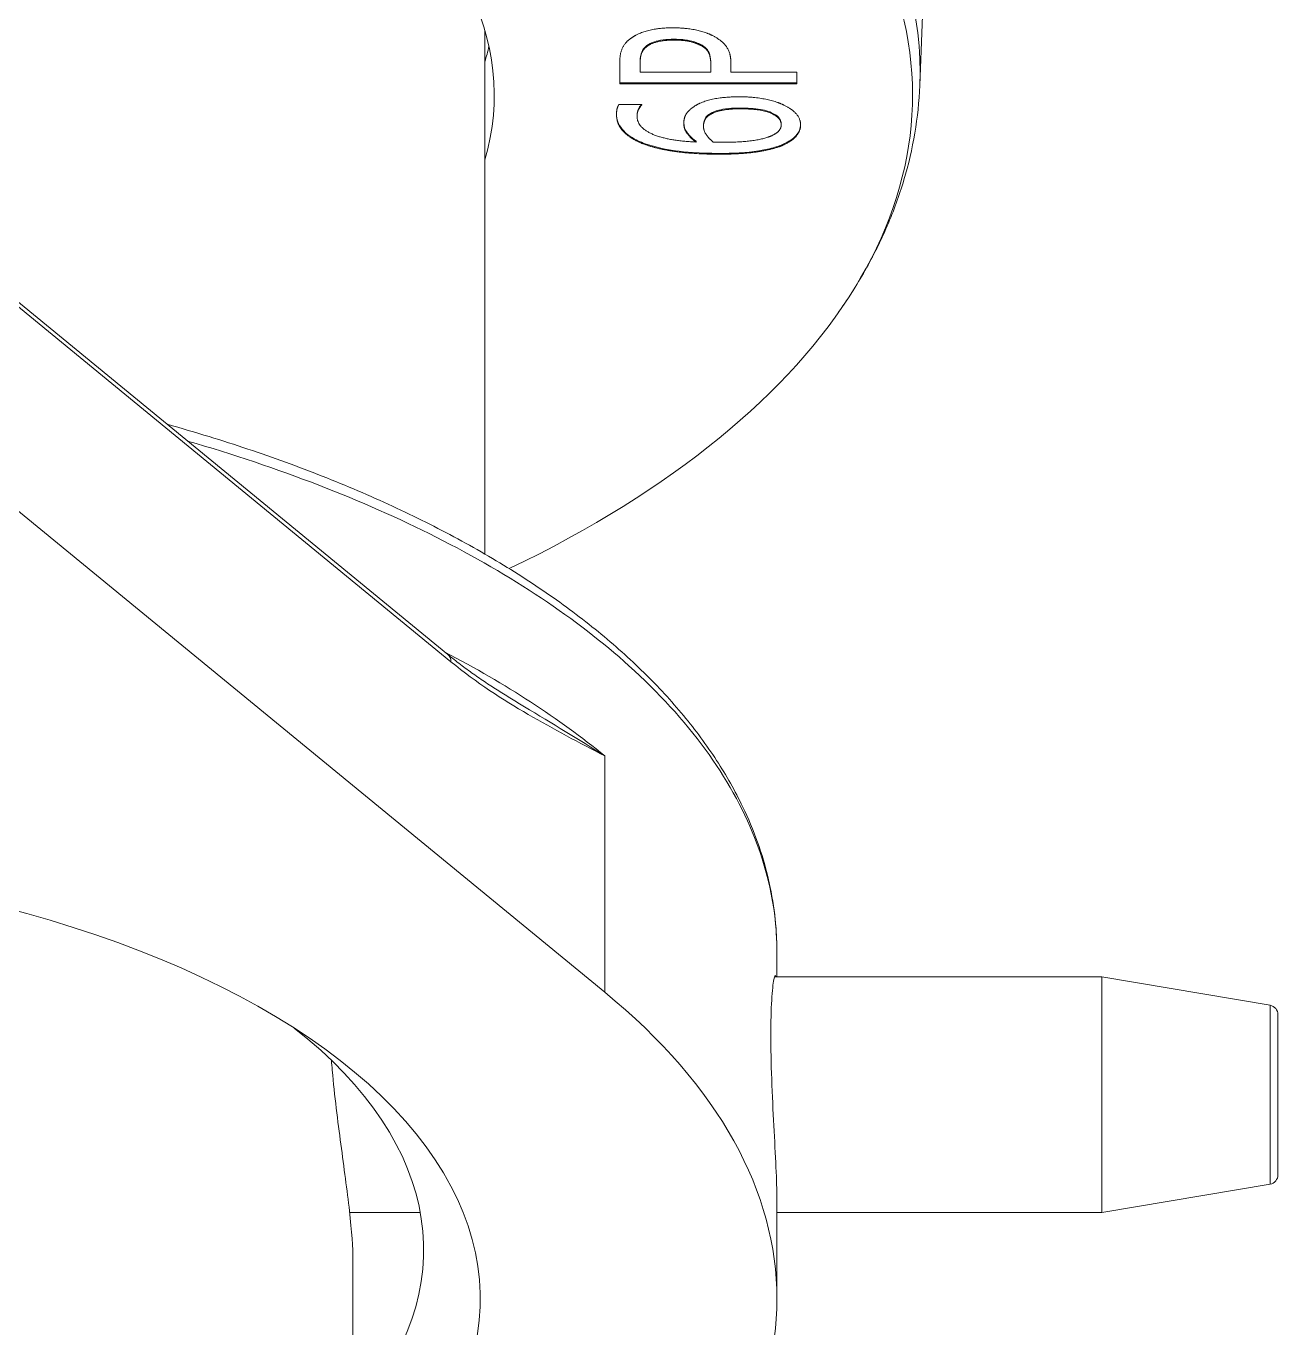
# Model space of a CAD drawing. Extents: x 0 to 216, y -4 to 280.
# Drawn here: x 68.986 to 73.416, y 203.01 to 207.615 of the extents above; entities that cross this region are included whole.
import ezdxf

# ---------------------------------------------------------------- set-up
doc = ezdxf.new("R2010")
doc.units = 0
doc.header["$LTSCALE"] = 10
doc.header["$MEASUREMENT"] = 0
doc.layers.add('CADdetails-3-FINE', color=11, linetype='CONTINUOUS', lineweight=5)

msp = doc.modelspace()

# ---------------------------------------------------------------- linework, layer by layer
at = {"layer": 'CADdetails-3-FINE'}
for p, q in [((72.1486, 207.4046), (72.2273, 209.3544)), ((70.6095, 207.6002), (70.6095, 205.7475)), ((71.2784, 207.5685), (71.2784, 207.5656)), ((71.183, 207.5459), (71.183, 207.543)), ((71.3714, 207.5507), (71.3714, 207.5478)), ((71.087, 207.411), (71.087, 207.4897)), ((71.1591, 207.49), (71.1591, 207.4871)), ((71.1591, 207.4871), (71.1591, 207.4526)), ((71.409, 207.4839), (71.409, 207.4811)), ((71.409, 207.4526), (71.409, 207.4811)), ((71.48, 207.4879), (71.48, 207.4526)), ((71.1591, 207.4526), (71.409, 207.4526)), ((71.48, 207.4526), (71.7137, 207.4526)), ((71.7137, 207.4526), (71.7137, 207.411)), ((71.7137, 207.4139), (71.087, 207.4139)), ((71.7137, 207.411), (71.087, 207.411)), ((71.0839, 207.3378), (71.1647, 207.3378)), ((71.1647, 207.3378), (71.1647, 207.3361)), ((71.1479, 207.2996), (71.1479, 207.2967)), ((71.4049, 207.3039), (71.4049, 207.301)), ((71.5141, 207.3252), (71.5141, 207.3224)), ((71.3831, 207.2638), (71.3831, 207.2609)), ((71.6583, 207.2686), (71.6583, 207.2657)), ((71.1764, 207.199), (71.1764, 207.1962)), ((71.3572, 207.2079), (71.3572, 207.205)), ((71.67, 207.1993), (71.67, 207.1964)), ((71.4384, 207.1648), (71.4384, 207.1619)), ((70.4783, 205.3923), (68.6131, 206.9217)), ((68.6241, 206.8961), (70.4893, 205.3667)), ((71.0336, 204.1978), (68.6241, 206.1735)), ((71.0336, 204.1978), (71.0336, 205.0335)), ((71.6428, 204.2515), (71.6428, 204.3413)), ((71.6344, 204.2515), (72.7928, 204.2515)), ((72.7928, 204.2515), (72.7928, 203.4182)), ((73.3884, 204.1512), (72.7928, 204.2515)), ((73.3884, 203.5185), (73.3884, 204.1512)), ((73.4162, 204.1183), (73.4162, 203.5514)), ((73.3884, 203.5185), (72.7928, 203.4182)), ((71.6428, 203.1132), (71.6428, 203.4697)), ((70.131, 203.4182), (70.3809, 203.4182)), ((71.6428, 203.4182), (72.7928, 203.4182)), ((70.1428, 203.2503), (70.1428, 202.2274))]:
    msp.add_line(p, q, dxfattribs=at)
for centre, start, end in [((73.3828, 204.1183), 0, 80.4383), ((73.3828, 203.5514), 279.5617, 0)]:
    msp.add_arc(centre, 0.0333, start, end, dxfattribs=at)
for centre, major_axis, ratio, start_param, end_param in [((67.4762, 207.4517), (4.6734, 0), 0.5, 6.263022, 7.507507), ((67.4762, 207.3711), (4.6467, 0), 0.5, 5.477863, 7.507507), ((67.4762, 207.3711), (3.1667, 0), 0.5, 6.137962, 7.725642), ((67.4762, 207.7175), (3.1667, 0), 0.5, 6.137962, 6.173573), ((67.4762, 204.0241), (-4.1665, 0.0846), 0.490444, 3.699127, 3.921284), ((70.4466, 205.3537), (0.0317, 0.0387), 0.739403, 5.54941, 6.283185), ((67.4762, 203.1132), (3.1167, 0), 0.5, 5.739127, 7.71989), ((67.4762, 203.1132), (4.1667, 0), 0.5, 5.735609, 6.830762), ((67.4762, 203.2864), (2.9167, 0), 0.5, 5.86613, 6.850964)]:
    msp.add_ellipse(centre, major_axis=major_axis, ratio=ratio, start_param=start_param, end_param=end_param, dxfattribs=at)
for points, degree in [([(71.1261, 207.5717), (71.15, 207.5892), (71.2236, 207.609), (71.2759, 207.609)], 2), ([(71.2759, 207.609), (71.3165, 207.609), (71.3897, 207.5946), (71.415, 207.5816)], 2), ([(71.087, 207.4897), (71.087, 207.5176), (71.1053, 207.5567), (71.1261, 207.5717)], 2), ([(71.2784, 207.5656), (71.2459, 207.5656), (71.1982, 207.5544), (71.183, 207.543)], 2), ([(71.3714, 207.5478), (71.3526, 207.5572), (71.3084, 207.5656), (71.2784, 207.5656)], 2), ([(71.415, 207.5816), (71.447, 207.5654), (71.48, 207.5214), (71.48, 207.4879)], 2), ([(71.183, 207.543), (71.1698, 207.5331), (71.1591, 207.5067), (71.1591, 207.4871)], 2), ([(71.409, 207.4811), (71.409, 207.5064), (71.3927, 207.5377), (71.3714, 207.5478)], 2), ([(71.0753, 207.3023), (71.0753, 207.3127), (71.0794, 207.331), (71.0839, 207.3378)], 2), ([(71.1647, 207.3361), (71.1586, 207.3302), (71.1479, 207.3089), (71.1479, 207.2967)], 2), ([(71.3506, 207.331), (71.3765, 207.3483), (71.4567, 207.365), (71.5105, 207.365)], 2), ([(71.5105, 207.365), (71.5588, 207.365), (71.6405, 207.349), (71.6679, 207.3356)], 2), ([(71.6679, 207.3356), (71.6969, 207.3216), (71.7269, 207.2866), (71.7269, 207.2655)], 2), ([(71.1764, 207.1962), (71.1286, 207.2132), (71.0753, 207.267), (71.0753, 207.3023)], 2), ([(71.1479, 207.2967), (71.1479, 207.2576), (71.2536, 207.2096), (71.3572, 207.205)], 2), ([(71.3135, 207.2703), (71.3135, 207.2886), (71.3282, 207.316), (71.3506, 207.331)], 2), ([(71.4049, 207.301), (71.3917, 207.2926), (71.3831, 207.2718), (71.3831, 207.2609)], 2), ([(71.5141, 207.3224), (71.4755, 207.3224), (71.4232, 207.3122), (71.4049, 207.301)], 2), ([(71.6583, 207.2657), (71.6583, 207.2911), (71.5862, 207.3224), (71.5141, 207.3224)], 2), ([(71.3572, 207.205), (71.3363, 207.22), (71.3135, 207.2515), (71.3135, 207.2703)], 2), ([(71.3831, 207.2609), (71.3831, 207.2462), (71.4008, 207.2185), (71.4176, 207.205)], 2), ([(71.6228, 207.2266), (71.6426, 207.2355), (71.6583, 207.2548), (71.6583, 207.2657)], 2), ([(71.7269, 207.2655), (71.7269, 207.2444), (71.6984, 207.2096), (71.67, 207.1964)], 2), ([(71.4384, 207.1619), (71.3566, 207.1619), (71.2251, 207.1786), (71.1764, 207.1962)], 2), ([(71.4176, 207.205), (71.4267, 207.2048), (71.444, 207.2043), (71.4572, 207.2043)], 2), ([(71.67, 207.1964), (71.636, 207.1802), (71.5217, 207.1619), (71.4384, 207.1619)], 2), ([(71.4572, 207.2043), (71.5222, 207.2043), (71.6019, 207.217), (71.6228, 207.2266)], 2), ([(70.3808, 203.4183), (70.3809, 203.4182), (70.3809, 203.4181), (70.3809, 203.418)], 3)]:
    msp.add_open_spline(points, degree=degree, dxfattribs=at)
for points, knots in [([(71.2784, 207.5685), (71.2657, 207.5685), (71.2529, 207.5679), (71.2264, 207.5644), (71.2164, 207.5616), (71.199, 207.5559), (71.1901, 207.5513), (71.183, 207.5459)], [-0.06340856, -0.06340856, -0.06340856, -0.06340856, -0.04773631, -0.04773631, -0.02958039, -0.02958039, 0, 0, 0, 0]), ([(71.3714, 207.5507), (71.3654, 207.5537), (71.3588, 207.5565), (71.3451, 207.561), (71.338, 207.5629), (71.32, 207.5663), (71.3037, 207.5685), (71.2784, 207.5685)], [-0.1425669, -0.1425669, -0.1425669, -0.1425669, -0.0989089, -0.0989089, -0.0577054, -0.0577054, 0, 0, 0, 0]), ([(71.183, 207.5459), (71.1736, 207.5389), (71.1678, 207.531), (71.1621, 207.5171), (71.1591, 207.5072), (71.1591, 207.49)], [-0.1917076, -0.1917076, -0.1917076, -0.1917076, -0.0785631, -0.0785631, 0, 0, 0, 0]), ([(71.409, 207.4839), (71.409, 207.4935), (71.4081, 207.5038), (71.4023, 207.5241), (71.3979, 207.5304), (71.3886, 207.5407), (71.3811, 207.5461), (71.3714, 207.5507)], [-0.06994128, -0.06994128, -0.06994128, -0.06994128, -0.05156445, -0.05156445, -0.03070952, -0.03070952, 0, 0, 0, 0]), ([(72.1486, 207.4046), (72.1464, 207.3484), (72.1405, 207.2923), (72.1217, 207.1809), (72.1088, 207.1255), (72.0761, 207.0158), (72.0563, 206.9616), (72.0102, 206.8546), (71.9839, 206.8018), (71.9251, 206.6979), (71.8926, 206.6468), (71.8571, 206.5967)], [1.5909592, 1.5909592, 1.5909592, 1.5909592, 1.654894, 1.654894, 1.7188288, 1.7188288, 1.7827636, 1.7827636, 1.8466984, 1.8466984, 1.9106332, 1.9106332, 1.9106332, 1.9106332]), ([(71.1636, 207.3378), (71.1582, 207.3322), (71.1546, 207.3251), (71.1495, 207.315), (71.1479, 207.3073), (71.1479, 207.2996)], [-0.04772907, -0.04772907, -0.04772907, -0.04772907, -0.03520761, -0.03520761, 0, 0, 0, 0]), ([(71.1764, 207.199), (71.1584, 207.2055), (71.1425, 207.213), (71.115, 207.2304), (71.1035, 207.2403), (71.0813, 207.2675), (71.0756, 207.2856), (71.0753, 207.3038)], [-0.1870917, -0.1870917, -0.1870917, -0.1870917, -0.136551, -0.136551, -0.0854948, -0.0854948, -0.0021294, -0.0021294, -0.0021294, -0.0021294]), ([(71.4049, 207.3039), (71.4006, 207.3012), (71.3969, 207.2982), (71.391, 207.2919), (71.3888, 207.2885), (71.3845, 207.2781), (71.3831, 207.2709), (71.3831, 207.2638)], [-0.06469171, -0.06469171, -0.06469171, -0.06469171, -0.04866846, -0.04866846, -0.03267141, -0.03267141, 0, 0, 0, 0]), ([(71.5141, 207.3252), (71.4999, 207.3252), (71.4852, 207.3247), (71.4563, 207.3218), (71.4457, 207.3196), (71.4249, 207.3141), (71.4141, 207.3095), (71.4049, 207.3039)], [-0.07297992, -0.07297992, -0.07297992, -0.07297992, -0.05373493, -0.05373493, -0.03307977, -0.03307977, 0, 0, 0, 0]), ([(71.6583, 207.2686), (71.6583, 207.2729), (71.6575, 207.2771), (71.6542, 207.2852), (71.6517, 207.289), (71.6425, 207.2988), (71.6344, 207.3041), (71.6174, 207.3119), (71.6055, 207.3165), (71.563, 207.324), (71.5378, 207.3252), (71.5141, 207.3252)], [-0.2589321, -0.2589321, -0.2589321, -0.2589321, -0.2148292, -0.2148292, -0.1734002, -0.1734002, -0.1028587, -0.1028587, -0.0542727, -0.0542727, 0, 0, 0, 0]), ([(71.3572, 207.2079), (71.3375, 207.2221), (71.3288, 207.2333), (71.3172, 207.2493), (71.3137, 207.2605), (71.3135, 207.2719)], [-0.08021028, -0.08021028, -0.08021028, -0.08021028, -0.05393011, -0.05393011, -0.00199268, -0.00199268, -0.00199268, -0.00199268]), ([(71.7268, 207.2669), (71.7267, 207.2601), (71.7254, 207.2532), (71.7199, 207.2397), (71.7157, 207.2331), (71.7004, 207.2163), (71.6869, 207.2072), (71.67, 207.1993)], [-0.1155521, -0.1155521, -0.1155521, -0.1155521, -0.0844289, -0.0844289, -0.0529237, -0.0529237, 0, 0, 0, 0]), ([(71.4384, 207.1648), (71.368, 207.1648), (71.3183, 207.1694), (71.2451, 207.1794), (71.2087, 207.1874), (71.1764, 207.199)], [-0.1734671, -0.1734671, -0.1734671, -0.1734671, -0.0911424, -0.0911424, 0, 0, 0, 0]), ([(71.67, 207.1993), (71.6581, 207.1936), (71.6446, 207.1888), (71.6119, 207.1797), (71.5935, 207.1763), (71.5348, 207.1669), (71.4845, 207.1648), (71.4384, 207.1648)], [-0.1679328, -0.1679328, -0.1679328, -0.1679328, -0.1403575, -0.1403575, -0.1053205, -0.1053205, 0, 0, 0, 0]), ([(69.4855, 206.2064), (69.5354, 206.1925), (69.5847, 206.178), (69.7259, 206.1346), (69.8162, 206.1044), (69.992, 206.0404), (70.0775, 206.0067), (70.2431, 205.9359), (70.3231, 205.8988), (70.4775, 205.8216), (70.5518, 205.7814), (70.694, 205.6981), (70.762, 205.655), (70.8912, 205.566), (70.9525, 205.5201), (71.068, 205.4259), (71.1222, 205.3775), (71.2231, 205.2784), (71.2699, 205.2277), (71.3556, 205.1243), (71.3945, 205.0715), (71.4643, 204.9641), (71.4952, 204.9095), (71.5616, 204.771), (71.592, 204.6863), (71.6326, 204.5147), (71.6428, 204.428), (71.6428, 204.3413)], [2.510421, 2.510421, 2.510421, 2.510421, 2.639189, 2.639189, 2.883606, 2.883606, 3.128024, 3.128024, 3.372442, 3.372442, 3.616859, 3.616859, 3.861277, 3.861277, 4.105694, 4.105694, 4.350112, 4.350112, 4.594529, 4.594529, 4.838947, 4.838947, 5.083365, 5.083365, 5.449991, 5.449991, 5.816617, 5.816617, 5.816617, 5.816617]), ([(69.5577, 206.1471), (69.8792, 206.0539), (70.1761, 205.9395), (70.7047, 205.6722), (70.9349, 205.5187), (71.3295, 205.163), (71.4801, 204.9572), (71.6164, 204.6119), (71.6428, 204.4766), (71.6428, 204.3413)], [2.556912, 2.556912, 2.556912, 2.556912, 3.388647, 3.388647, 4.240256, 4.240256, 5.210325, 5.210325, 5.816617, 5.816617, 5.816617, 5.816617]), ([(70.4783, 205.3923), (70.4933, 205.3801), (70.5082, 205.3683), (70.5382, 205.3455), (70.5532, 205.3345), (70.5833, 205.3132), (70.5983, 205.3028), (70.6284, 205.2827), (70.6435, 205.2729), (70.6736, 205.2538), (70.6886, 205.2444), (70.7037, 205.2353)], [0, 0, 0, 0, 0.0678722, 0.0678722, 0.1357444, 0.1357444, 0.2036165, 0.2036165, 0.2714887, 0.2714887, 0.3393609, 0.3393609, 0.3393609, 0.3393609]), ([(70.4893, 205.3667), (70.5808, 205.2916), (70.6721, 205.2333), (70.8534, 205.1274), (70.9435, 205.0804), (71.0336, 205.0335)], [0, 0, 0, 0, 0.4018869, 0.4018869, 0.8037737, 0.8037737, 0.8037737, 0.8037737]), ([(71.0336, 205.0335), (70.9424, 205.0914), (70.8476, 205.1483), (70.7344, 205.2167), (70.7191, 205.226), (70.7037, 205.2353)], [-0.8037737, -0.8037737, -0.8037737, -0.8037737, -0.4018869, -0.4018869, -0.3393609, -0.3393609, -0.3393609, -0.3393609]), ([(71.6428, 203.4697), (71.6428, 203.4962), (71.6417, 203.5336), (71.6377, 203.6228), (71.6348, 203.6746), (71.6295, 203.7768), (71.6266, 203.8341), (71.6226, 203.9456), (71.6214, 203.9998), (71.6214, 204.0916), (71.6226, 204.1352), (71.6266, 204.2036), (71.6295, 204.2285), (71.6348, 204.2558), (71.6377, 204.2602), (71.6398, 204.2525), (71.6399, 204.252), (71.64, 204.2515)], [0.4844889, 0.4844889, 0.4844889, 0.4844889, 0.6056109, 0.6056109, 0.7267329, 0.7267329, 0.8478553, 0.8478553, 0.9689778, 0.9689778, 1.0901002, 1.0901002, 1.2112226, 1.2112226, 1.3323446, 1.3323446, 1.3394245, 1.3394245, 1.3394245, 1.3394245]), ([(70.0663, 203.9568), (70.0673, 203.9451), (70.0683, 203.9332), (70.0776, 203.8322), (70.0892, 203.741), (70.1108, 203.5782), (70.1222, 203.4956), (70.1384, 203.3529), (70.1428, 203.2929), (70.1428, 203.2503)], [-2.7241371, -2.7241371, -2.7241371, -2.7241371, -2.7001244, -2.7001244, -2.5201295, -2.5201295, -2.3401095, -2.3401095, -2.1600895, -2.1600895, -2.1600895, -2.1600895])]:
    msp.add_open_spline(points, degree=3, knots=knots, dxfattribs=at)

doc.saveas('drawing.dxf')
